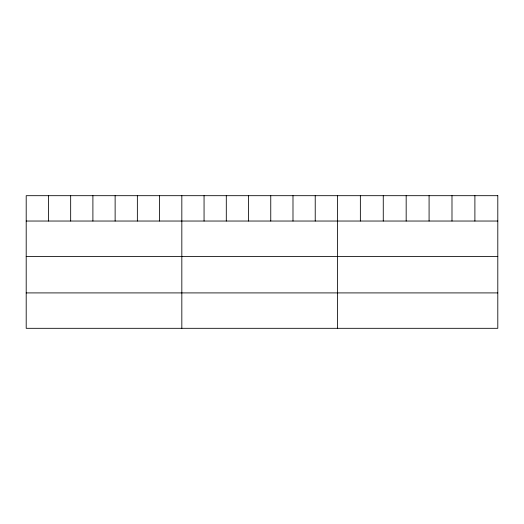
<?xml version="1.0" encoding="UTF-8"?>
<svg xmlns="http://www.w3.org/2000/svg" width="524" height="524" viewBox="0 0 524 524"><rect width="100%" height="100%" fill="white"/><g stroke="black" fill="none" stroke-linecap="round" stroke-linejoin="round"><path stroke-width="0.79" d="M26.2 221.036L497.8 221.036M26.2 256.439L497.8 256.439M26.2 292.909L497.8 292.909M474.895 195.688L474.895 221.036M451.989 195.688L451.989 221.036M429.084 195.688L429.084 221.036M406.172 195.688L406.172 221.036M383.267 195.688L383.267 221.036M360.361 195.688L360.361 221.036M337.456 195.688L337.456 328.312M315.225 195.688L315.225 221.036M292.988 195.688L292.988 221.036M270.757 195.688L270.757 221.036M248.527 195.688L248.527 221.036M226.296 195.688L226.296 221.036M204.059 195.688L204.059 221.036M181.828 195.688L181.828 328.312M159.597 195.688L159.597 221.036M137.36 195.688L137.36 221.036M115.129 195.688L115.129 221.036M92.899 195.688L92.899 221.036M70.668 195.688L70.668 221.036M48.431 195.688L48.431 221.036M497.8 195.688L26.2 195.688L26.2 328.312L497.8 328.312L497.8 195.688"/></g></svg>
